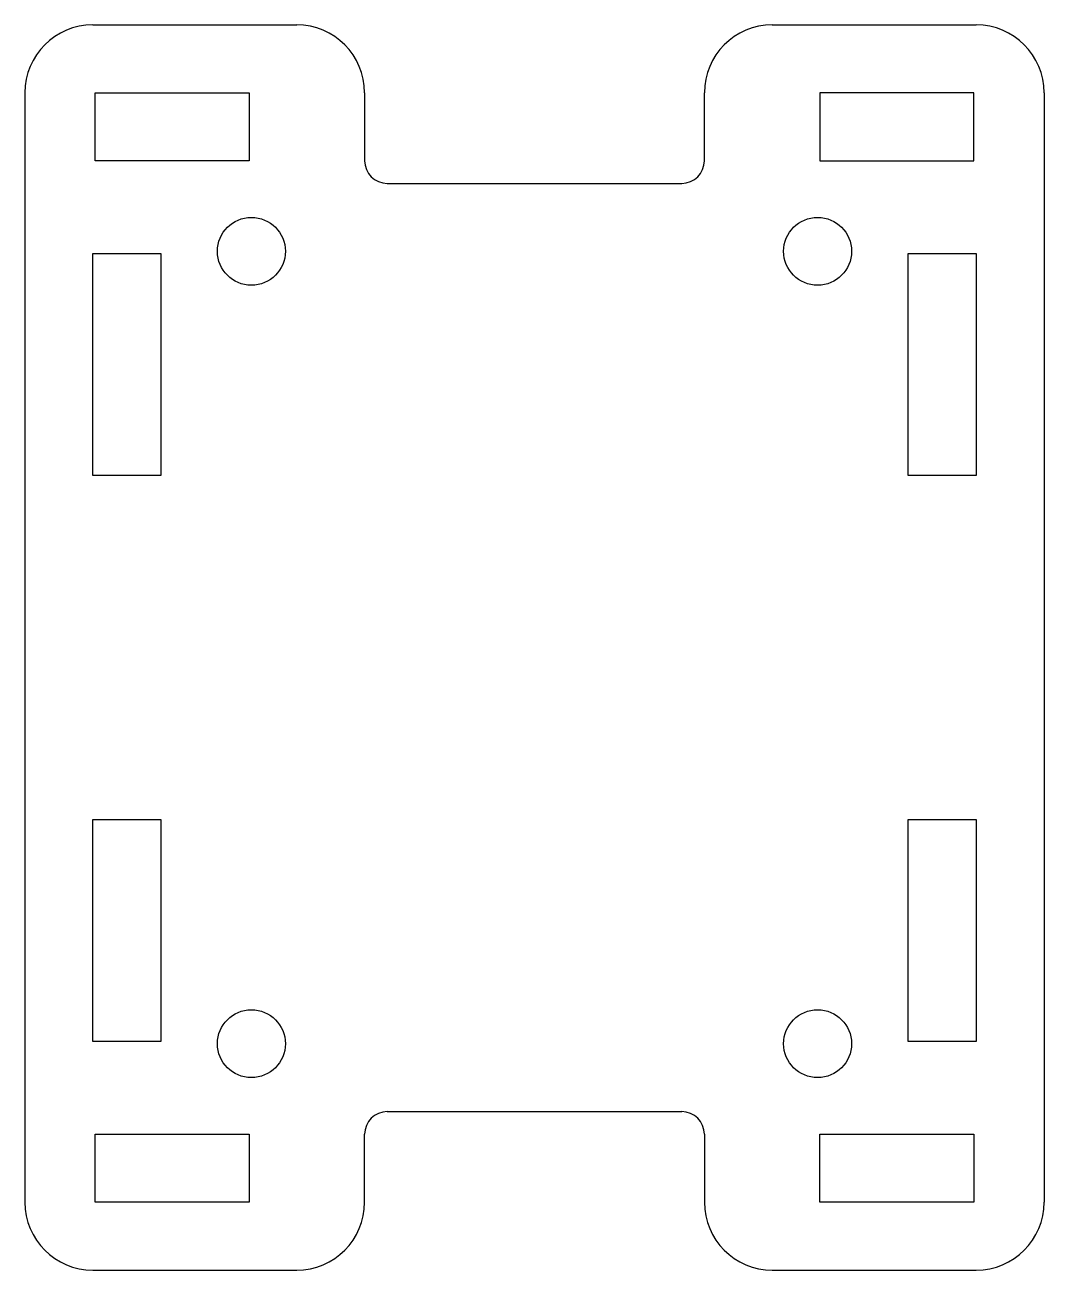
# Model space of a CAD drawing. Extents: x 0 to 45, y -6 to 49.
import ezdxf

# ---------------------------------------------------------------- set-up
doc = ezdxf.new("R2010")
doc.units = 0
doc.layers.get('0').update_dxf_attribs({"linetype": 'continuous'})

# ---------------------------------------------------------------- blocks, each defined once
blk = doc.blocks.new('FILLET003')
at = {"color": 0}
for p, q in [((3, 49), (12, 49)), ((33, 49), (42, 49)), ((0, 46), (0, -3)), ((3.1, 46), (9.9, 46)), ((3.1, 43), (3.1, 46)), ((9.9, 46), (9.9, 43)), ((15, 46), (15, 43)), ((30, 43), (30, 46)), ((41.9, 46), (35.1, 46)), ((35.1, 46), (35.1, 43)), ((41.9, 43), (41.9, 46)), ((45, 46), (45, -3)), ((9.9, 43), (3.1, 43)), ((35.1, 43), (41.9, 43)), ((16, 42), (29, 42)), ((3, 38.9), (6, 38.9)), ((3, 29.1), (3, 38.9)), ((6, 38.9), (6, 29.1)), ((39, 38.9), (42, 38.9)), ((39, 29.1), (39, 38.9)), ((42, 38.9), (42, 29.1)), ((6, 29.1), (3, 29.1)), ((42, 29.1), (39, 29.1)), ((3, 13.9), (6, 13.9)), ((3, 4.1), (3, 13.9)), ((6, 13.9), (6, 4.1)), ((39, 13.9), (42, 13.9)), ((39, 4.1), (39, 13.9)), ((42, 13.9), (42, 4.1)), ((6, 4.1), (3, 4.1)), ((42, 4.1), (39, 4.1)), ((16, 1), (29, 1)), ((3.1, 0), (9.9, 0)), ((3.1, -3), (3.1, 0)), ((9.9, 0), (9.9, -3)), ((15, -3), (15, 0)), ((30, 0), (30, -3)), ((35.1, -3), (35.1, 0)), ((35.1, 0), (41.9, 0)), ((41.9, 0), (41.9, -3)), ((9.9, -3), (3.1, -3)), ((41.9, -3), (35.1, -3)), ((3, -6), (12, -6)), ((33, -6), (42, -6))]:
    blk.add_line(p, q, dxfattribs=at)
for centre in [(10, 39), (35, 39), (10, 4), (35, 4)]:
    blk.add_circle(centre, 1.5, dxfattribs=at)
for centre, radius, start, end in [((3, 46), 3, 90, -180), ((12, 46), 3, 0, 90), ((33, 46), 3, 90, -180), ((42, 46), 3, 0, 90), ((16, 43), 1, -180, -90), ((29, 43), 1, -90, 0), ((16, 0), 1, 90, 180), ((29, 0), 1, 0, 90), ((3, -3), 3, 180, -90), ((12, -3), 3, -90, 0), ((33, -3), 3, 180, -90), ((42, -3), 3, -90, 0)]:
    blk.add_arc(centre, radius, start, end, dxfattribs=at)

msp = doc.modelspace()

# ---------------------------------------------------------------- block references
at = {"color": 0}
msp.add_blockref('FILLET003', (0, 0), dxfattribs=at)

doc.saveas('drawing.dxf')
